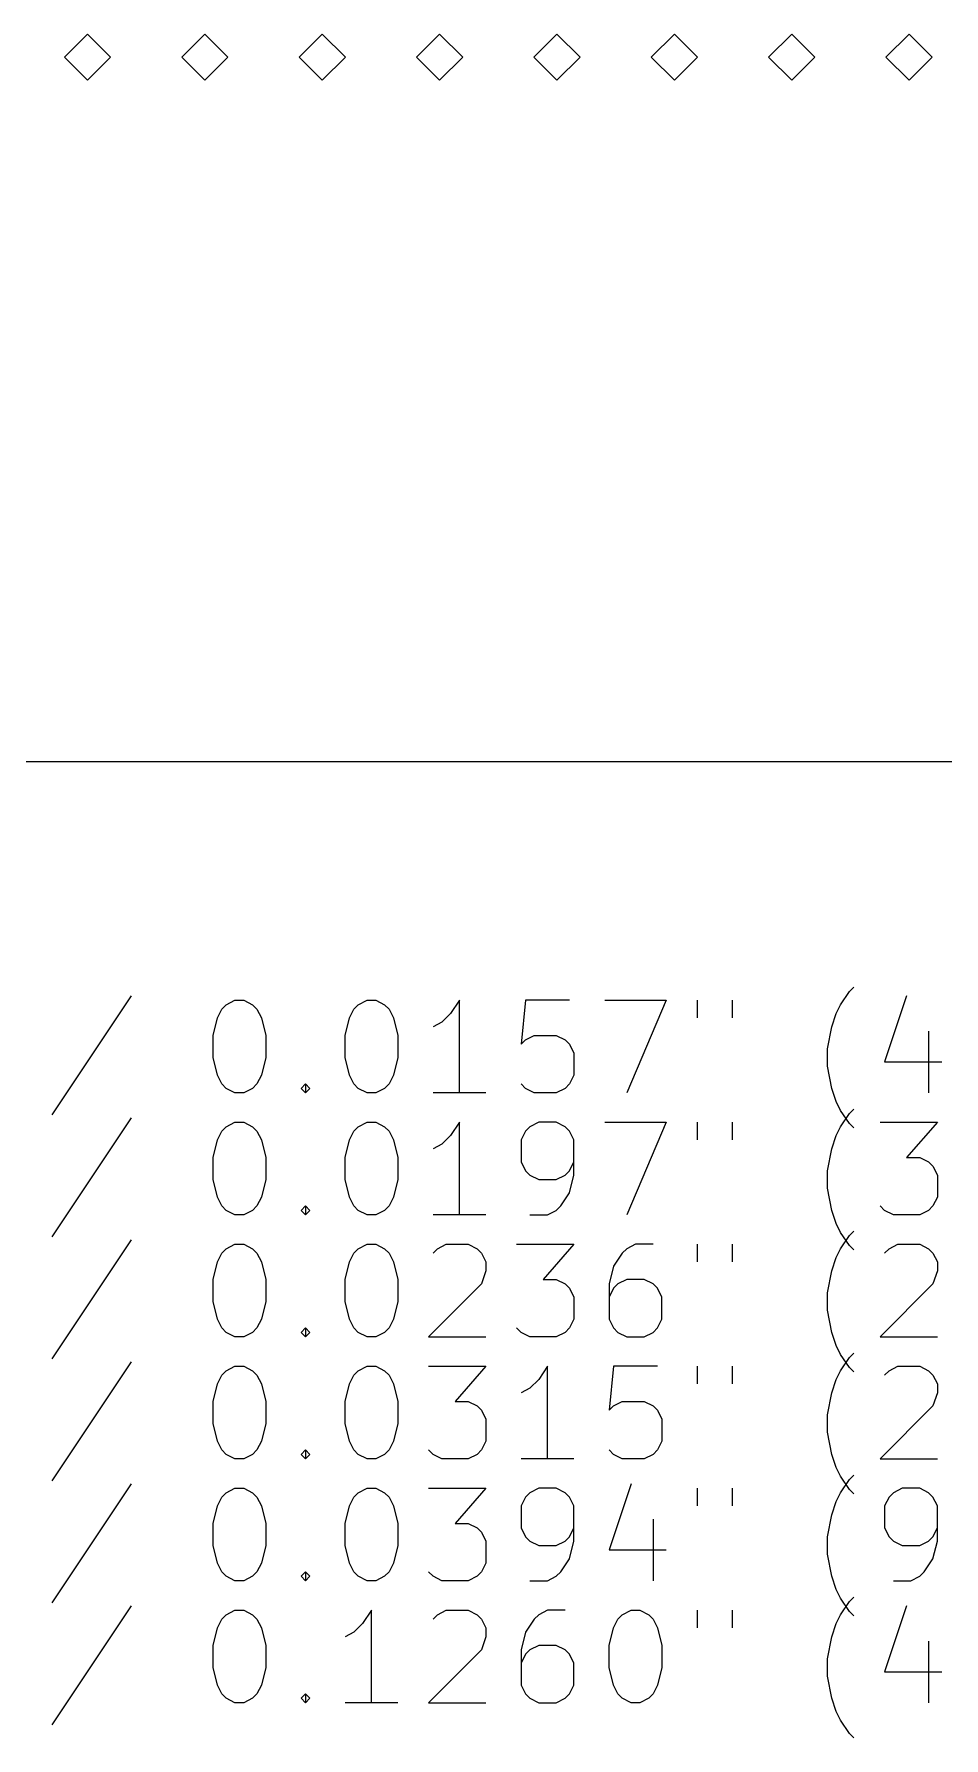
# Model space of a CAD drawing. Extents: x 122 to 201, y -145.4 to -71.
# Drawn here: x 140.88 to 160.57, y -145.37 to -108.5 of the extents above; entities that cross this region are included whole.
import ezdxf

# ---------------------------------------------------------------- set-up
doc = ezdxf.new("R2010")
doc.units = 0
doc.layers.add('BLACK', color=7, linetype='CONTINUOUS')

msp = doc.modelspace()

# ---------------------------------------------------------------- linework, layer by layer
at = {"layer": 'BLACK', "linetype": 'CONTINUOUS'}
for p, q in [((142.04, -108.5), (141.54, -109)), ((142.54, -109), (142.04, -108.5)), ((144.58, -108.5), (144.08, -109)), ((145.08, -109), (144.58, -108.5)), ((147.12, -108.5), (146.62, -109)), ((147.62, -109), (147.12, -108.5)), ((149.66, -108.5), (149.16, -109)), ((150.16, -109), (149.66, -108.5)), ((152.2, -108.5), (151.7, -109)), ((152.7, -109), (152.2, -108.5)), ((154.74, -108.5), (154.24, -109)), ((155.24, -109), (154.74, -108.5)), ((157.28, -108.5), (156.78, -109)), ((157.78, -109), (157.28, -108.5)), ((159.82, -108.5), (159.32, -109)), ((160.32, -109), (159.82, -108.5)), ((141.54, -109), (142.04, -109.5)), ((142.04, -109.5), (142.54, -109)), ((144.08, -109), (144.58, -109.5)), ((144.58, -109.5), (145.08, -109)), ((146.62, -109), (147.12, -109.5)), ((147.12, -109.5), (147.62, -109)), ((149.16, -109), (149.66, -109.5)), ((149.66, -109.5), (150.16, -109)), ((151.7, -109), (152.2, -109.5)), ((152.2, -109.5), (152.7, -109)), ((154.24, -109), (154.74, -109.5)), ((154.74, -109.5), (155.24, -109)), ((156.78, -109), (157.28, -109.5)), ((157.28, -109.5), (157.78, -109)), ((159.32, -109), (159.82, -109.5)), ((159.82, -109.5), (160.32, -109)), ((194.75, -124.25), (130, -124.25)), ((142.985, -129.315), (141.27, -131.886)), ((145.042, -129.505), (145.232, -129.41)), ((145.232, -129.41), (145.423, -129.41)), ((145.423, -129.41), (145.613, -129.505)), ((147.899, -129.505), (148.089, -129.41)), ((148.089, -129.41), (148.28, -129.41)), ((148.28, -129.41), (148.47, -129.505)), ((150.089, -129.41), (149.899, -129.695)), ((150.089, -131.41), (150.089, -129.41)), ((151.518, -129.41), (151.423, -130.362)), ((152.47, -129.41), (151.518, -129.41)), ((153.232, -129.41), (154.565, -129.41)), ((154.565, -129.41), (153.708, -131.41)), ((155.232, -129.41), (155.232, -129.791)), ((155.994, -129.41), (155.994, -129.791)), ((158.337, -129.505), (158.527, -129.219)), ((158.527, -129.219), (158.623, -129.124)), ((159.765, -129.315), (159.289, -130.743)), ((144.851, -129.791), (144.946, -129.6)), ((144.946, -129.6), (145.042, -129.505)), ((145.613, -129.505), (145.708, -129.6)), ((145.708, -129.6), (145.804, -129.791)), ((147.708, -129.791), (147.804, -129.6)), ((147.804, -129.6), (147.899, -129.505)), ((148.47, -129.505), (148.565, -129.6)), ((148.565, -129.6), (148.661, -129.791)), ((149.899, -129.695), (149.708, -129.886)), ((158.146, -129.981), (158.242, -129.695)), ((158.242, -129.695), (158.337, -129.505)), ((144.756, -130.172), (144.851, -129.791)), ((145.804, -129.791), (145.899, -130.172)), ((147.613, -130.172), (147.708, -129.791)), ((148.661, -129.791), (148.756, -130.172)), ((149.708, -129.886), (149.518, -129.981)), ((158.051, -130.457), (158.146, -129.981)), ((160.242, -130.076), (160.242, -131.41)), ((144.756, -130.648), (144.756, -130.172)), ((145.899, -130.172), (145.899, -130.648)), ((147.613, -130.648), (147.613, -130.172)), ((148.756, -130.172), (148.756, -130.648)), ((151.423, -130.362), (151.518, -130.267)), ((151.518, -130.267), (151.708, -130.172)), ((151.708, -130.172), (152.185, -130.172)), ((152.185, -130.172), (152.375, -130.267)), ((152.375, -130.267), (152.47, -130.362)), ((152.47, -130.362), (152.565, -130.553)), ((158.051, -130.838), (158.051, -130.457)), ((144.851, -131.029), (144.756, -130.648)), ((145.899, -130.648), (145.804, -131.029)), ((147.708, -131.029), (147.613, -130.648)), ((148.756, -130.648), (148.661, -131.029)), ((152.565, -130.553), (152.565, -131.029)), ((158.146, -131.315), (158.051, -130.838)), ((159.289, -130.743), (160.527, -130.743)), ((144.946, -131.219), (144.851, -131.029)), ((145.042, -131.315), (144.946, -131.219)), ((145.708, -131.219), (145.613, -131.315)), ((145.804, -131.029), (145.708, -131.219)), ((146.661, -131.315), (146.756, -131.219)), ((146.756, -131.219), (146.851, -131.315)), ((146.756, -131.219), (146.756, -131.41)), ((147.804, -131.219), (147.708, -131.029)), ((147.899, -131.315), (147.804, -131.219)), ((148.565, -131.219), (148.47, -131.315)), ((148.661, -131.029), (148.565, -131.219)), ((151.518, -131.315), (151.423, -131.219)), ((152.47, -131.219), (152.375, -131.315)), ((152.565, -131.029), (152.47, -131.219)), ((145.232, -131.41), (145.042, -131.315)), ((145.423, -131.41), (145.232, -131.41)), ((145.613, -131.315), (145.423, -131.41)), ((146.756, -131.41), (146.661, -131.315)), ((146.851, -131.315), (146.756, -131.41)), ((148.089, -131.41), (147.899, -131.315)), ((148.28, -131.41), (148.089, -131.41)), ((148.47, -131.315), (148.28, -131.41)), ((150.661, -131.41), (149.518, -131.41)), ((151.708, -131.41), (151.518, -131.315)), ((152.185, -131.41), (151.708, -131.41)), ((152.375, -131.315), (152.185, -131.41)), ((158.242, -131.6), (158.146, -131.315)), ((158.337, -131.791), (158.242, -131.6)), ((142.985, -131.955), (141.27, -134.526)), ((158.527, -132.076), (158.337, -131.791)), ((158.337, -132.145), (158.527, -131.859)), ((158.527, -131.859), (158.623, -131.764)), ((144.851, -132.431), (144.946, -132.24)), ((144.946, -132.24), (145.042, -132.145)), ((145.042, -132.145), (145.232, -132.05)), ((145.232, -132.05), (145.423, -132.05)), ((145.423, -132.05), (145.613, -132.145)), ((145.613, -132.145), (145.708, -132.24)), ((145.708, -132.24), (145.804, -132.431)), ((147.708, -132.431), (147.804, -132.24)), ((147.804, -132.24), (147.899, -132.145)), ((147.899, -132.145), (148.089, -132.05)), ((148.089, -132.05), (148.28, -132.05)), ((148.28, -132.05), (148.47, -132.145)), ((148.47, -132.145), (148.565, -132.24)), ((148.565, -132.24), (148.661, -132.431)), ((149.899, -132.335), (149.708, -132.526)), ((150.089, -132.05), (149.899, -132.335)), ((150.089, -134.05), (150.089, -132.05)), ((151.518, -132.24), (151.423, -132.431)), ((151.613, -132.145), (151.518, -132.24)), ((151.804, -132.05), (151.613, -132.145)), ((152.185, -132.05), (151.804, -132.05)), ((152.375, -132.145), (152.185, -132.05)), ((152.47, -132.24), (152.375, -132.145)), ((152.565, -132.431), (152.47, -132.24)), ((153.232, -132.05), (154.565, -132.05)), ((154.565, -132.05), (153.708, -134.05)), ((155.232, -132.05), (155.232, -132.431)), ((155.994, -132.05), (155.994, -132.431)), ((158.146, -132.621), (158.242, -132.335)), ((158.242, -132.335), (158.337, -132.145)), ((158.623, -132.172), (158.527, -132.076)), ((159.194, -132.05), (160.432, -132.05)), ((160.432, -132.05), (159.765, -132.812)), ((144.756, -132.812), (144.851, -132.431)), ((145.804, -132.431), (145.899, -132.812)), ((147.613, -132.812), (147.708, -132.431)), ((148.661, -132.431), (148.756, -132.812)), ((149.708, -132.526), (149.518, -132.621)), ((151.423, -132.431), (151.423, -132.907)), ((152.565, -133.193), (152.565, -132.431)), ((158.051, -133.097), (158.146, -132.621)), ((144.756, -133.288), (144.756, -132.812)), ((145.899, -132.812), (145.899, -133.288)), ((147.613, -133.288), (147.613, -132.812)), ((148.756, -132.812), (148.756, -133.288)), ((151.423, -132.907), (151.518, -133.097)), ((151.518, -133.097), (151.613, -133.193)), ((152.375, -133.193), (152.47, -133.097)), ((152.47, -133.097), (152.565, -132.907)), ((158.051, -133.478), (158.051, -133.097)), ((159.765, -132.812), (160.051, -132.812)), ((160.051, -132.812), (160.242, -132.907)), ((160.242, -132.907), (160.337, -133.002)), ((160.337, -133.002), (160.432, -133.193)), ((144.851, -133.669), (144.756, -133.288)), ((145.899, -133.288), (145.804, -133.669)), ((147.708, -133.669), (147.613, -133.288)), ((148.756, -133.288), (148.661, -133.669)), ((151.613, -133.193), (151.804, -133.288)), ((151.804, -133.288), (152.185, -133.288)), ((152.185, -133.288), (152.375, -133.193)), ((152.47, -133.574), (152.565, -133.193)), ((160.432, -133.193), (160.432, -133.669)), ((144.946, -133.859), (144.851, -133.669)), ((145.804, -133.669), (145.708, -133.859)), ((147.804, -133.859), (147.708, -133.669)), ((148.661, -133.669), (148.565, -133.859)), ((152.28, -133.859), (152.47, -133.574)), ((158.146, -133.955), (158.051, -133.478)), ((160.432, -133.669), (160.337, -133.859)), ((145.042, -133.955), (144.946, -133.859)), ((145.232, -134.05), (145.042, -133.955)), ((145.423, -134.05), (145.232, -134.05)), ((145.613, -133.955), (145.423, -134.05)), ((145.708, -133.859), (145.613, -133.955)), ((146.661, -133.955), (146.756, -133.859)), ((146.756, -134.05), (146.661, -133.955)), ((146.756, -133.859), (146.851, -133.955)), ((146.756, -133.859), (146.756, -134.05)), ((146.851, -133.955), (146.756, -134.05)), ((147.899, -133.955), (147.804, -133.859)), ((148.089, -134.05), (147.899, -133.955)), ((148.28, -134.05), (148.089, -134.05)), ((148.47, -133.955), (148.28, -134.05)), ((148.565, -133.859), (148.47, -133.955)), ((150.661, -134.05), (149.518, -134.05)), ((151.613, -134.05), (151.994, -134.05)), ((151.994, -134.05), (152.185, -133.955)), ((152.185, -133.955), (152.28, -133.859)), ((158.242, -134.24), (158.146, -133.955)), ((159.289, -133.955), (159.194, -133.859)), ((159.48, -134.05), (159.289, -133.955)), ((160.051, -134.05), (159.48, -134.05)), ((160.242, -133.955), (160.051, -134.05)), ((160.337, -133.859), (160.242, -133.955)), ((158.337, -134.431), (158.242, -134.24)), ((158.527, -134.716), (158.337, -134.431)), ((158.337, -134.785), (158.527, -134.499)), ((158.527, -134.499), (158.623, -134.404)), ((142.985, -134.595), (141.27, -137.166)), ((144.851, -135.071), (144.946, -134.88)), ((144.946, -134.88), (145.042, -134.785)), ((145.042, -134.785), (145.232, -134.69)), ((145.232, -134.69), (145.423, -134.69)), ((145.423, -134.69), (145.613, -134.785)), ((145.613, -134.785), (145.708, -134.88)), ((145.708, -134.88), (145.804, -135.071)), ((147.708, -135.071), (147.804, -134.88)), ((147.804, -134.88), (147.899, -134.785)), ((147.899, -134.785), (148.089, -134.69)), ((148.089, -134.69), (148.28, -134.69)), ((148.28, -134.69), (148.47, -134.785)), ((148.47, -134.785), (148.565, -134.88)), ((148.565, -134.88), (148.661, -135.071)), ((149.518, -134.88), (149.613, -134.785)), ((149.613, -134.785), (149.804, -134.69)), ((149.804, -134.69), (150.28, -134.69)), ((150.28, -134.69), (150.47, -134.785)), ((150.47, -134.785), (150.565, -134.88)), ((150.565, -134.88), (150.661, -135.071)), ((151.327, -134.69), (152.565, -134.69)), ((152.565, -134.69), (151.899, -135.452)), ((153.613, -134.88), (153.423, -135.166)), ((153.708, -134.785), (153.613, -134.88)), ((153.899, -134.69), (153.708, -134.785)), ((154.28, -134.69), (153.899, -134.69)), ((155.232, -134.69), (155.232, -135.071)), ((155.994, -134.69), (155.994, -135.071)), ((158.242, -134.975), (158.337, -134.785)), ((158.623, -134.812), (158.527, -134.716)), ((159.289, -134.88), (159.385, -134.785)), ((159.385, -134.785), (159.575, -134.69)), ((159.575, -134.69), (160.051, -134.69)), ((160.051, -134.69), (160.242, -134.785)), ((160.242, -134.785), (160.337, -134.88)), ((160.337, -134.88), (160.432, -135.071)), ((144.756, -135.452), (144.851, -135.071)), ((145.804, -135.071), (145.899, -135.452)), ((147.613, -135.452), (147.708, -135.071)), ((148.661, -135.071), (148.756, -135.452)), ((150.661, -135.261), (150.565, -135.547)), ((150.661, -135.071), (150.661, -135.261)), ((153.423, -135.166), (153.327, -135.547)), ((158.051, -135.737), (158.146, -135.261)), ((158.146, -135.261), (158.242, -134.975)), ((160.432, -135.261), (160.337, -135.547)), ((160.432, -135.071), (160.432, -135.261)), ((144.756, -135.928), (144.756, -135.452)), ((145.899, -135.452), (145.899, -135.928)), ((147.613, -135.928), (147.613, -135.452)), ((148.756, -135.452), (148.756, -135.928)), ((150.565, -135.547), (149.423, -136.69)), ((151.899, -135.452), (152.185, -135.452)), ((152.185, -135.452), (152.375, -135.547)), ((152.375, -135.547), (152.47, -135.642)), ((152.47, -135.642), (152.565, -135.833)), ((153.327, -135.547), (153.327, -136.309)), ((153.423, -135.642), (153.327, -135.833)), ((153.518, -135.547), (153.423, -135.642)), ((153.708, -135.452), (153.518, -135.547)), ((154.089, -135.452), (153.708, -135.452)), ((154.28, -135.547), (154.089, -135.452)), ((154.375, -135.642), (154.28, -135.547)), ((154.47, -135.833), (154.375, -135.642)), ((160.337, -135.547), (159.194, -136.69)), ((144.851, -136.309), (144.756, -135.928)), ((145.899, -135.928), (145.804, -136.309)), ((147.708, -136.309), (147.613, -135.928)), ((148.756, -135.928), (148.661, -136.309)), ((152.565, -135.833), (152.565, -136.309)), ((154.47, -136.309), (154.47, -135.833)), ((158.051, -136.118), (158.051, -135.737)), ((144.946, -136.499), (144.851, -136.309)), ((145.804, -136.309), (145.708, -136.499)), ((147.804, -136.499), (147.708, -136.309)), ((148.661, -136.309), (148.565, -136.499)), ((152.565, -136.309), (152.47, -136.499)), ((153.327, -136.309), (153.423, -136.499)), ((154.375, -136.499), (154.47, -136.309)), ((158.146, -136.595), (158.051, -136.118)), ((145.042, -136.595), (144.946, -136.499)), ((145.232, -136.69), (145.042, -136.595)), ((145.423, -136.69), (145.232, -136.69)), ((145.613, -136.595), (145.423, -136.69)), ((145.708, -136.499), (145.613, -136.595)), ((146.661, -136.595), (146.756, -136.499)), ((146.756, -136.69), (146.661, -136.595)), ((146.756, -136.499), (146.851, -136.595)), ((146.756, -136.499), (146.756, -136.69)), ((146.851, -136.595), (146.756, -136.69)), ((147.899, -136.595), (147.804, -136.499)), ((148.089, -136.69), (147.899, -136.595)), ((148.28, -136.69), (148.089, -136.69)), ((148.47, -136.595), (148.28, -136.69)), ((148.565, -136.499), (148.47, -136.595)), ((149.423, -136.69), (150.661, -136.69)), ((151.423, -136.595), (151.327, -136.499)), ((151.613, -136.69), (151.423, -136.595)), ((152.185, -136.69), (151.613, -136.69)), ((152.375, -136.595), (152.185, -136.69)), ((152.47, -136.499), (152.375, -136.595)), ((153.423, -136.499), (153.518, -136.595)), ((153.518, -136.595), (153.708, -136.69)), ((153.708, -136.69), (154.089, -136.69)), ((154.089, -136.69), (154.28, -136.595)), ((154.28, -136.595), (154.375, -136.499)), ((158.242, -136.88), (158.146, -136.595)), ((159.194, -136.69), (160.432, -136.69)), ((158.337, -137.071), (158.242, -136.88)), ((158.527, -137.356), (158.337, -137.071)), ((158.337, -137.425), (158.527, -137.139)), ((158.527, -137.139), (158.623, -137.044)), ((142.985, -137.235), (141.27, -139.806)), ((144.851, -137.711), (144.946, -137.52)), ((144.946, -137.52), (145.042, -137.425)), ((145.042, -137.425), (145.232, -137.33)), ((145.232, -137.33), (145.423, -137.33)), ((145.423, -137.33), (145.613, -137.425)), ((145.613, -137.425), (145.708, -137.52)), ((145.708, -137.52), (145.804, -137.711)), ((147.708, -137.711), (147.804, -137.52)), ((147.804, -137.52), (147.899, -137.425)), ((147.899, -137.425), (148.089, -137.33)), ((148.089, -137.33), (148.28, -137.33)), ((148.28, -137.33), (148.47, -137.425)), ((148.47, -137.425), (148.565, -137.52)), ((148.565, -137.52), (148.661, -137.711)), ((149.423, -137.33), (150.661, -137.33)), ((150.661, -137.33), (149.994, -138.092)), ((151.994, -137.33), (151.804, -137.615)), ((151.994, -139.33), (151.994, -137.33)), ((153.423, -137.33), (153.327, -138.282)), ((154.375, -137.33), (153.423, -137.33)), ((155.232, -137.33), (155.232, -137.711)), ((155.994, -137.33), (155.994, -137.711)), ((158.242, -137.615), (158.337, -137.425)), ((158.623, -137.452), (158.527, -137.356)), ((159.289, -137.52), (159.385, -137.425)), ((159.385, -137.425), (159.575, -137.33)), ((159.575, -137.33), (160.051, -137.33)), ((160.051, -137.33), (160.242, -137.425)), ((160.242, -137.425), (160.337, -137.52)), ((160.337, -137.52), (160.432, -137.711)), ((144.756, -138.092), (144.851, -137.711)), ((145.804, -137.711), (145.899, -138.092)), ((147.613, -138.092), (147.708, -137.711)), ((148.661, -137.711), (148.756, -138.092)), ((151.613, -137.806), (151.423, -137.901)), ((151.804, -137.615), (151.613, -137.806)), ((158.051, -138.377), (158.146, -137.901)), ((158.146, -137.901), (158.242, -137.615)), ((160.432, -137.901), (160.337, -138.187)), ((160.432, -137.711), (160.432, -137.901)), ((144.756, -138.568), (144.756, -138.092)), ((145.899, -138.092), (145.899, -138.568)), ((147.613, -138.568), (147.613, -138.092)), ((148.756, -138.092), (148.756, -138.568)), ((149.994, -138.092), (150.28, -138.092)), ((150.28, -138.092), (150.47, -138.187)), ((150.47, -138.187), (150.565, -138.282)), ((153.327, -138.282), (153.423, -138.187)), ((153.423, -138.187), (153.613, -138.092)), ((153.613, -138.092), (154.089, -138.092)), ((154.089, -138.092), (154.28, -138.187)), ((154.28, -138.187), (154.375, -138.282)), ((160.337, -138.187), (159.194, -139.33)), ((144.851, -138.949), (144.756, -138.568)), ((145.899, -138.568), (145.804, -138.949)), ((147.708, -138.949), (147.613, -138.568)), ((148.756, -138.568), (148.661, -138.949)), ((150.565, -138.282), (150.661, -138.473)), ((150.661, -138.473), (150.661, -138.949)), ((154.375, -138.282), (154.47, -138.473)), ((154.47, -138.473), (154.47, -138.949)), ((158.051, -138.758), (158.051, -138.377)), ((144.946, -139.139), (144.851, -138.949)), ((145.804, -138.949), (145.708, -139.139)), ((147.804, -139.139), (147.708, -138.949)), ((148.661, -138.949), (148.565, -139.139)), ((150.661, -138.949), (150.565, -139.139)), ((154.47, -138.949), (154.375, -139.139)), ((158.146, -139.235), (158.051, -138.758)), ((145.042, -139.235), (144.946, -139.139)), ((145.232, -139.33), (145.042, -139.235)), ((145.423, -139.33), (145.232, -139.33)), ((145.613, -139.235), (145.423, -139.33)), ((145.708, -139.139), (145.613, -139.235)), ((146.661, -139.235), (146.756, -139.139)), ((146.756, -139.33), (146.661, -139.235)), ((146.756, -139.139), (146.851, -139.235)), ((146.756, -139.139), (146.756, -139.33)), ((146.851, -139.235), (146.756, -139.33)), ((147.899, -139.235), (147.804, -139.139)), ((148.089, -139.33), (147.899, -139.235)), ((148.28, -139.33), (148.089, -139.33)), ((148.47, -139.235), (148.28, -139.33)), ((148.565, -139.139), (148.47, -139.235)), ((149.518, -139.235), (149.423, -139.139)), ((149.708, -139.33), (149.518, -139.235)), ((150.28, -139.33), (149.708, -139.33)), ((150.47, -139.235), (150.28, -139.33)), ((150.565, -139.139), (150.47, -139.235)), ((152.565, -139.33), (151.423, -139.33)), ((153.423, -139.235), (153.327, -139.139)), ((153.613, -139.33), (153.423, -139.235)), ((154.089, -139.33), (153.613, -139.33)), ((154.28, -139.235), (154.089, -139.33)), ((154.375, -139.139), (154.28, -139.235)), ((158.242, -139.52), (158.146, -139.235)), ((159.194, -139.33), (160.432, -139.33)), ((158.337, -139.711), (158.242, -139.52)), ((158.527, -139.996), (158.337, -139.711)), ((158.527, -139.779), (158.623, -139.684)), ((142.985, -139.875), (141.27, -142.446)), ((144.946, -140.16), (145.042, -140.065)), ((145.042, -140.065), (145.232, -139.97)), ((145.232, -139.97), (145.423, -139.97)), ((145.423, -139.97), (145.613, -140.065)), ((145.613, -140.065), (145.708, -140.16)), ((147.804, -140.16), (147.899, -140.065)), ((147.899, -140.065), (148.089, -139.97)), ((148.089, -139.97), (148.28, -139.97)), ((148.28, -139.97), (148.47, -140.065)), ((148.47, -140.065), (148.565, -140.16)), ((149.423, -139.97), (150.661, -139.97)), ((150.661, -139.97), (149.994, -140.732)), ((151.613, -140.065), (151.518, -140.16)), ((151.804, -139.97), (151.613, -140.065)), ((152.185, -139.97), (151.804, -139.97)), ((152.375, -140.065), (152.185, -139.97)), ((152.47, -140.16), (152.375, -140.065)), ((153.804, -139.875), (153.327, -141.303)), ((155.232, -139.97), (155.232, -140.351)), ((155.994, -139.97), (155.994, -140.351)), ((158.242, -140.255), (158.337, -140.065)), ((158.337, -140.065), (158.527, -139.779)), ((158.623, -140.092), (158.527, -139.996)), ((159.48, -140.065), (159.385, -140.16)), ((159.67, -139.97), (159.48, -140.065)), ((160.051, -139.97), (159.67, -139.97)), ((160.242, -140.065), (160.051, -139.97)), ((160.337, -140.16), (160.242, -140.065)), ((144.756, -140.732), (144.851, -140.351)), ((144.851, -140.351), (144.946, -140.16)), ((145.708, -140.16), (145.804, -140.351)), ((145.804, -140.351), (145.899, -140.732)), ((147.613, -140.732), (147.708, -140.351)), ((147.708, -140.351), (147.804, -140.16)), ((148.565, -140.16), (148.661, -140.351)), ((148.661, -140.351), (148.756, -140.732)), ((151.518, -140.16), (151.423, -140.351)), ((151.423, -140.351), (151.423, -140.827)), ((152.565, -140.351), (152.47, -140.16)), ((152.565, -141.113), (152.565, -140.351)), ((158.146, -140.541), (158.242, -140.255)), ((159.385, -140.16), (159.289, -140.351)), ((159.289, -140.351), (159.289, -140.827)), ((160.432, -140.351), (160.337, -140.16)), ((160.432, -141.113), (160.432, -140.351)), ((144.756, -141.208), (144.756, -140.732)), ((145.899, -140.732), (145.899, -141.208)), ((147.613, -141.208), (147.613, -140.732)), ((148.756, -140.732), (148.756, -141.208)), ((149.994, -140.732), (150.28, -140.732)), ((150.28, -140.732), (150.47, -140.827)), ((150.47, -140.827), (150.565, -140.922)), ((151.423, -140.827), (151.518, -141.017)), ((152.47, -141.017), (152.565, -140.827)), ((154.28, -140.636), (154.28, -141.97)), ((158.051, -141.017), (158.146, -140.541)), ((159.289, -140.827), (159.385, -141.017)), ((160.337, -141.017), (160.432, -140.827)), ((144.851, -141.589), (144.756, -141.208)), ((145.899, -141.208), (145.804, -141.589)), ((147.708, -141.589), (147.613, -141.208)), ((148.756, -141.208), (148.661, -141.589)), ((150.565, -140.922), (150.661, -141.113)), ((150.661, -141.113), (150.661, -141.589)), ((151.518, -141.017), (151.613, -141.113)), ((151.613, -141.113), (151.804, -141.208)), ((151.804, -141.208), (152.185, -141.208)), ((152.185, -141.208), (152.375, -141.113)), ((152.375, -141.113), (152.47, -141.017)), ((152.47, -141.494), (152.565, -141.113)), ((158.051, -141.398), (158.051, -141.017)), ((159.385, -141.017), (159.48, -141.113)), ((159.48, -141.113), (159.67, -141.208)), ((159.67, -141.208), (160.051, -141.208)), ((160.051, -141.208), (160.242, -141.113)), ((160.242, -141.113), (160.337, -141.017)), ((160.337, -141.494), (160.432, -141.113)), ((152.28, -141.779), (152.47, -141.494)), ((153.327, -141.303), (154.565, -141.303)), ((158.146, -141.875), (158.051, -141.398)), ((160.146, -141.779), (160.337, -141.494)), ((144.946, -141.779), (144.851, -141.589)), ((145.042, -141.875), (144.946, -141.779)), ((145.232, -141.97), (145.042, -141.875)), ((145.613, -141.875), (145.423, -141.97)), ((145.708, -141.779), (145.613, -141.875)), ((145.804, -141.589), (145.708, -141.779)), ((146.661, -141.875), (146.756, -141.779)), ((146.756, -141.97), (146.661, -141.875)), ((146.756, -141.779), (146.851, -141.875)), ((146.756, -141.779), (146.756, -141.97)), ((146.851, -141.875), (146.756, -141.97)), ((147.804, -141.779), (147.708, -141.589)), ((147.899, -141.875), (147.804, -141.779)), ((148.089, -141.97), (147.899, -141.875)), ((148.47, -141.875), (148.28, -141.97)), ((148.565, -141.779), (148.47, -141.875)), ((148.661, -141.589), (148.565, -141.779)), ((149.518, -141.875), (149.423, -141.779)), ((149.708, -141.97), (149.518, -141.875)), ((150.47, -141.875), (150.28, -141.97)), ((150.565, -141.779), (150.47, -141.875)), ((150.661, -141.589), (150.565, -141.779)), ((151.994, -141.97), (152.185, -141.875)), ((152.185, -141.875), (152.28, -141.779)), ((158.242, -142.16), (158.146, -141.875)), ((159.861, -141.97), (160.051, -141.875)), ((160.051, -141.875), (160.146, -141.779)), ((145.423, -141.97), (145.232, -141.97)), ((148.28, -141.97), (148.089, -141.97)), ((150.28, -141.97), (149.708, -141.97)), ((151.613, -141.97), (151.994, -141.97)), ((158.337, -142.351), (158.242, -142.16)), ((158.527, -142.419), (158.623, -142.324)), ((159.48, -141.97), (159.861, -141.97)), ((142.985, -142.515), (141.27, -145.086)), ((145.042, -142.705), (145.232, -142.61)), ((145.232, -142.61), (145.423, -142.61)), ((145.423, -142.61), (145.613, -142.705)), ((148.185, -142.61), (147.994, -142.895)), ((148.185, -144.61), (148.185, -142.61)), ((149.613, -142.705), (149.804, -142.61)), ((149.804, -142.61), (150.28, -142.61)), ((150.28, -142.61), (150.47, -142.705)), ((151.994, -142.61), (151.804, -142.705)), ((152.375, -142.61), (151.994, -142.61)), ((153.613, -142.705), (153.804, -142.61)), ((153.804, -142.61), (153.994, -142.61)), ((153.994, -142.61), (154.185, -142.705)), ((155.232, -142.61), (155.232, -142.991)), ((155.994, -142.61), (155.994, -142.991)), ((158.527, -142.636), (158.337, -142.351)), ((158.337, -142.705), (158.527, -142.419)), ((158.623, -142.732), (158.527, -142.636)), ((159.765, -142.515), (159.289, -143.943)), ((144.756, -143.372), (144.851, -142.991)), ((144.851, -142.991), (144.946, -142.8)), ((144.946, -142.8), (145.042, -142.705)), ((145.613, -142.705), (145.708, -142.8)), ((145.708, -142.8), (145.804, -142.991)), ((145.804, -142.991), (145.899, -143.372)), ((147.994, -142.895), (147.804, -143.086)), ((149.518, -142.8), (149.613, -142.705)), ((150.47, -142.705), (150.565, -142.8)), ((150.565, -142.8), (150.661, -142.991)), ((150.661, -142.991), (150.661, -143.181)), ((151.708, -142.8), (151.518, -143.086)), ((151.804, -142.705), (151.708, -142.8)), ((153.327, -143.372), (153.423, -142.991)), ((153.423, -142.991), (153.518, -142.8)), ((153.518, -142.8), (153.613, -142.705)), ((154.185, -142.705), (154.28, -142.8)), ((154.28, -142.8), (154.375, -142.991)), ((154.375, -142.991), (154.47, -143.372)), ((158.146, -143.181), (158.242, -142.895)), ((158.242, -142.895), (158.337, -142.705)), ((144.756, -143.848), (144.756, -143.372)), ((145.899, -143.372), (145.899, -143.848)), ((147.804, -143.086), (147.613, -143.181)), ((150.661, -143.181), (150.565, -143.467)), ((151.518, -143.086), (151.423, -143.467)), ((151.804, -143.372), (151.613, -143.467)), ((152.185, -143.372), (151.804, -143.372)), ((152.375, -143.467), (152.185, -143.372)), ((153.327, -143.848), (153.327, -143.372)), ((154.47, -143.372), (154.47, -143.848)), ((158.051, -143.657), (158.146, -143.181)), ((160.242, -143.276), (160.242, -144.61)), ((150.565, -143.467), (149.423, -144.61)), ((151.423, -143.467), (151.423, -144.229)), ((151.518, -143.562), (151.423, -143.753)), ((151.613, -143.467), (151.518, -143.562)), ((152.47, -143.562), (152.375, -143.467)), ((152.565, -143.753), (152.47, -143.562)), ((152.565, -144.229), (152.565, -143.753)), ((158.051, -144.038), (158.051, -143.657)), ((144.851, -144.229), (144.756, -143.848)), ((145.899, -143.848), (145.804, -144.229)), ((153.423, -144.229), (153.327, -143.848)), ((154.47, -143.848), (154.375, -144.229)), ((158.146, -144.515), (158.051, -144.038)), ((159.289, -143.943), (160.527, -143.943)), ((144.946, -144.419), (144.851, -144.229)), ((145.042, -144.515), (144.946, -144.419)), ((145.232, -144.61), (145.042, -144.515)), ((145.613, -144.515), (145.423, -144.61)), ((145.708, -144.419), (145.613, -144.515)), ((145.804, -144.229), (145.708, -144.419)), ((146.661, -144.515), (146.756, -144.419)), ((146.756, -144.61), (146.661, -144.515)), ((146.756, -144.419), (146.851, -144.515)), ((146.756, -144.419), (146.756, -144.61)), ((146.851, -144.515), (146.756, -144.61)), ((151.423, -144.229), (151.518, -144.419)), ((151.518, -144.419), (151.613, -144.515)), ((151.613, -144.515), (151.804, -144.61)), ((152.185, -144.61), (152.375, -144.515)), ((152.375, -144.515), (152.47, -144.419)), ((152.47, -144.419), (152.565, -144.229)), ((153.518, -144.419), (153.423, -144.229)), ((153.613, -144.515), (153.518, -144.419)), ((153.804, -144.61), (153.613, -144.515)), ((154.185, -144.515), (153.994, -144.61)), ((154.28, -144.419), (154.185, -144.515)), ((154.375, -144.229), (154.28, -144.419)), ((158.242, -144.8), (158.146, -144.515)), ((145.423, -144.61), (145.232, -144.61)), ((148.756, -144.61), (147.613, -144.61)), ((149.423, -144.61), (150.661, -144.61)), ((151.804, -144.61), (152.185, -144.61)), ((153.994, -144.61), (153.804, -144.61)), ((158.337, -144.991), (158.242, -144.8)), ((158.527, -145.276), (158.337, -144.991)), ((158.623, -145.372), (158.527, -145.276))]:
    msp.add_line(p, q, dxfattribs=at)

doc.saveas('drawing.dxf')
